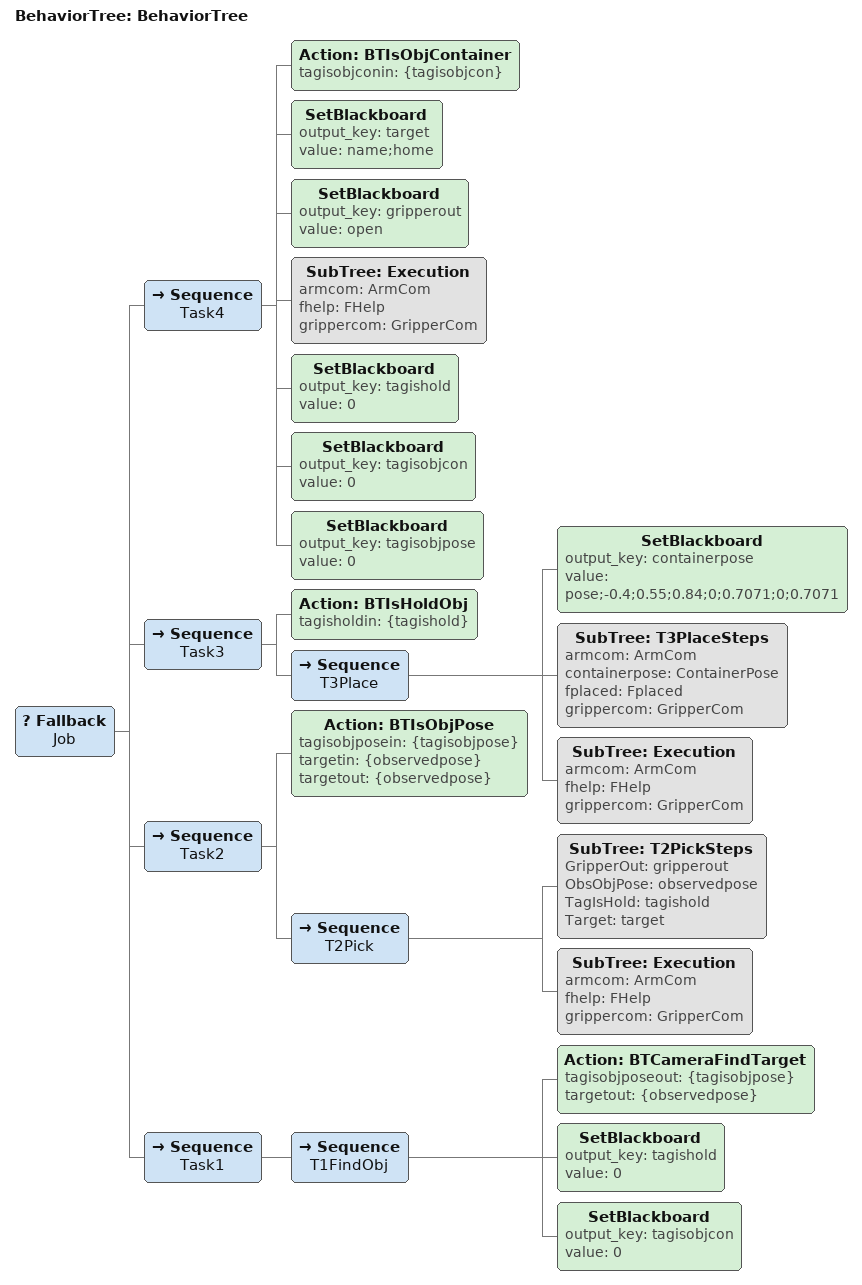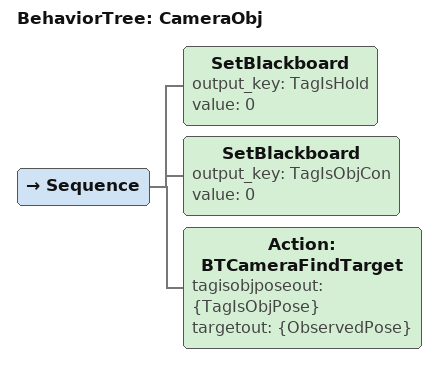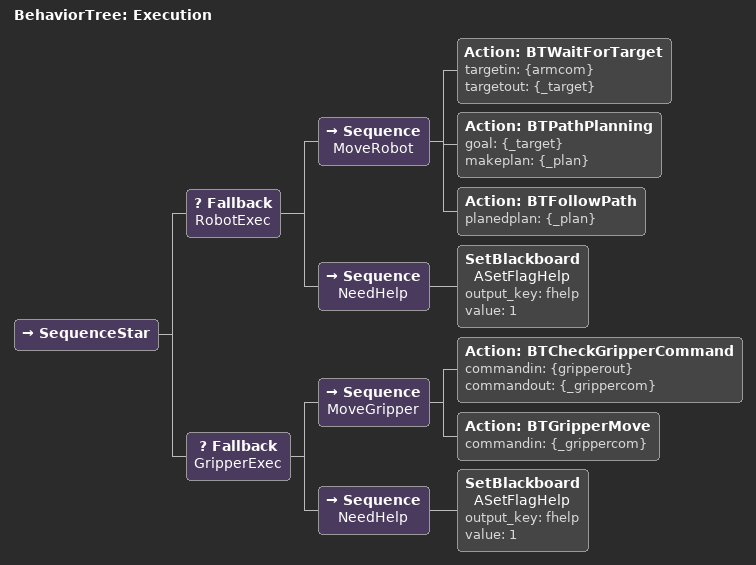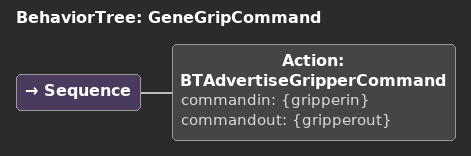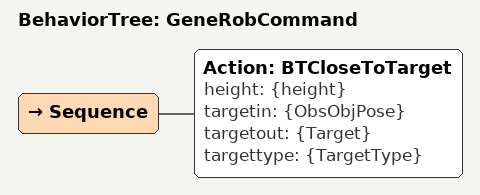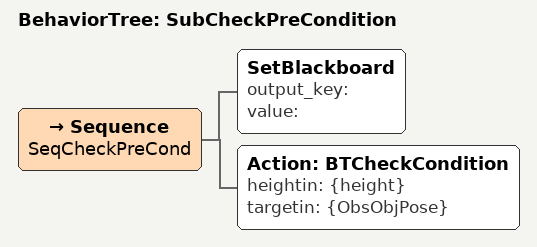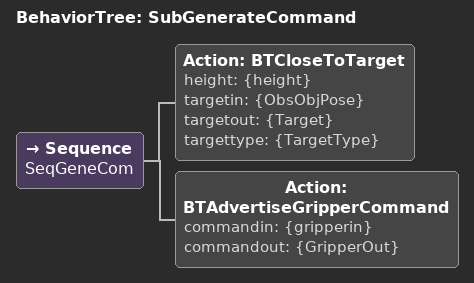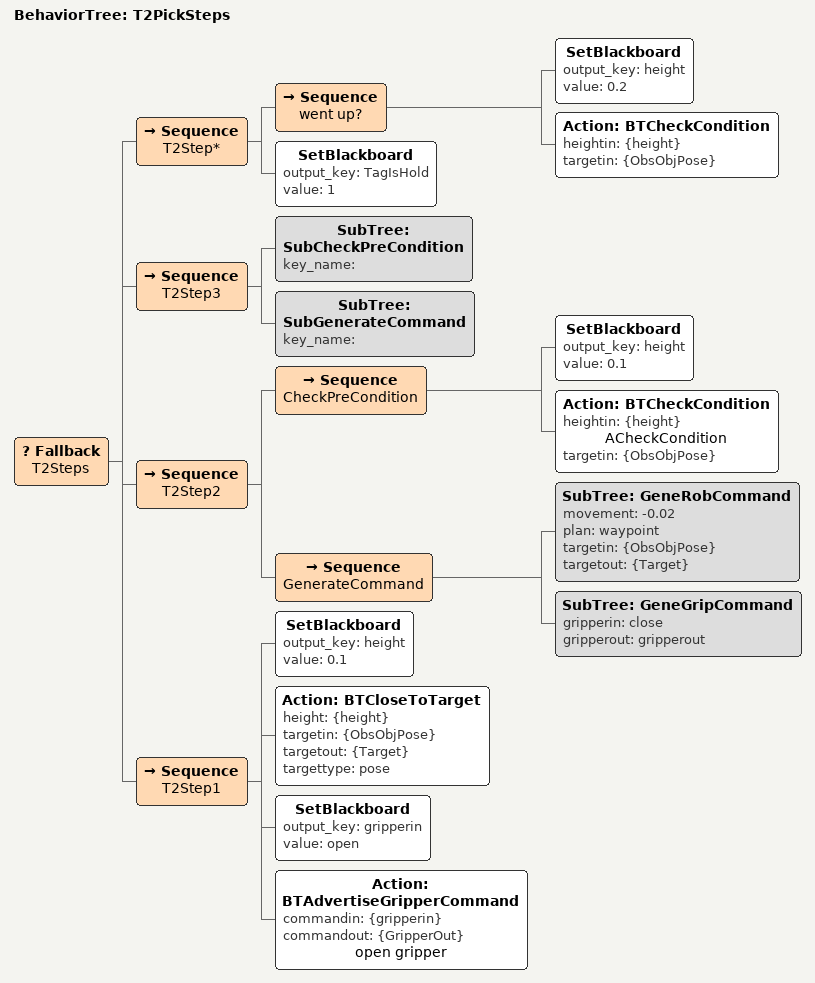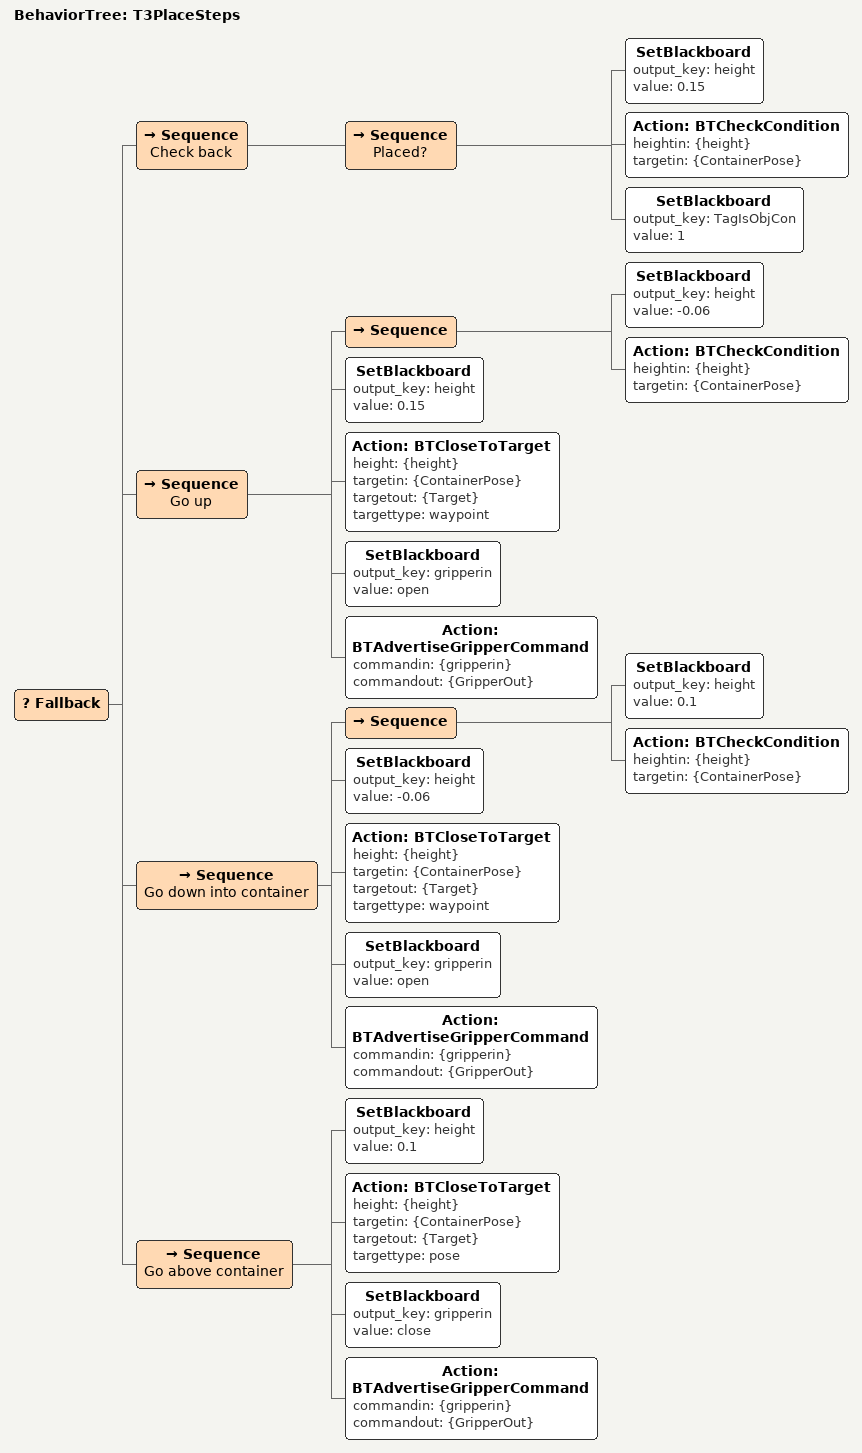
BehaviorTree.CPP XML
<?xml version="1.0"?>
<root main_tree_to_execute="BehaviorTree">
    <BehaviorTree ID="BehaviorTree">
        <Fallback name="Job">
            <Sequence name="Task4">
                <Action ID="BTIsObjContainer" tagisobjconin="{tagisobjcon}"/>
                <SetBlackboard output_key="target" value="name;home"/>
                <SetBlackboard output_key="gripperout" value="open"/>
                <SubTree ID="Execution" armcom="ArmCom" fhelp="FHelp" grippercom="GripperCom"/>
                <SetBlackboard output_key="tagishold" value="0"/>
                <SetBlackboard output_key="tagisobjcon" value="0"/>
                <SetBlackboard output_key="tagisobjpose" value="0"/>
            </Sequence>
            <Sequence name="Task3">
                <Action ID="BTIsHoldObj" tagisholdin="{tagishold}"/>
                <Sequence name="T3Place">
                    <SetBlackboard output_key="containerpose" value="pose;-0.4;0.55;0.84;0;0.7071;0;0.7071"/>
                    <SubTree ID="T3PlaceSteps" armcom="ArmCom" containerpose="ContainerPose" fplaced="Fplaced" grippercom="GripperCom"/>
                    <SubTree ID="Execution" armcom="ArmCom" fhelp="FHelp" grippercom="GripperCom"/>
                </Sequence>
            </Sequence>
            <Sequence name="Task2">
                <Action ID="BTIsObjPose" tagisobjposein="{tagisobjpose}" targetin="{observedpose}" targetout="{observedpose}"/>
                <Sequence name="T2Pick">
                    <SubTree GripperOut="gripperout" ID="T2PickSteps" ObsObjPose="observedpose" TagIsHold="tagishold" Target="target"/>
                    <SubTree ID="Execution" armcom="ArmCom" fhelp="FHelp" grippercom="GripperCom"/>
                </Sequence>
            </Sequence>
            <Sequence name="Task1">
                <Sequence name="T1FindObj">
                    <Action ID="BTCameraFindTarget" tagisobjposeout="{tagisobjpose}" targetout="{observedpose}"/>
                    <SetBlackboard output_key="tagishold" value="0"/>
                    <SetBlackboard output_key="tagisobjcon" value="0"/>
                </Sequence>
            </Sequence>
        </Fallback>
    </BehaviorTree>
    <BehaviorTree ID="CameraObj">
        <Sequence>
            <SetBlackboard output_key="TagIsHold" value="0"/>
            <SetBlackboard output_key="TagIsObjCon" value="0"/>
            <Action ID="BTCameraFindTarget" tagisobjposeout="{TagIsObjPose}" targetout="{ObservedPose}"/>
        </Sequence>
    </BehaviorTree>
    <BehaviorTree ID="Execution">
        <SequenceStar>
            <Fallback name="RobotExec">
                <Sequence name="MoveRobot">
                    <Action ID="BTWaitForTarget" targetin="{armcom}" targetout="{_target}"/>
                    <Action ID="BTPathPlanning" goal="{_target}" makeplan="{_plan}"/>
                    <Action ID="BTFollowPath" planedplan="{_plan}"/>
                </Sequence>
                <Sequence name="NeedHelp">
                    <SetBlackboard name="ASetFlagHelp" output_key="fhelp" value="1"/>
                </Sequence>
            </Fallback>
            <Fallback name="GripperExec">
                <Sequence name="MoveGripper">
                    <Action ID="BTCheckGripperCommand" commandin="{gripperout}" commandout="{_grippercom}"/>
                    <Action ID="BTGripperMove" commandin="{_grippercom}"/>
                </Sequence>
                <Sequence name="NeedHelp">
                    <SetBlackboard name="ASetFlagHelp" output_key="fhelp" value="1"/>
                </Sequence>
            </Fallback>
        </SequenceStar>
    </BehaviorTree>
    <BehaviorTree ID="GeneGripCommand">
        <Sequence>
            <Action ID="BTAdvertiseGripperCommand" commandin="{gripperin}" commandout="{gripperout}"/>
        </Sequence>
    </BehaviorTree>
    <BehaviorTree ID="GeneRobCommand">
        <Sequence>
            <Action ID="BTCloseToTarget" height="{height}" targetin="{ObsObjPose}" targetout="{Target}" targettype="{TargetType}"/>
        </Sequence>
    </BehaviorTree>
    <BehaviorTree ID="SubCheckPreCondition">
        <Sequence name="SeqCheckPreCond">
            <SetBlackboard output_key="" value=""/>
            <Action ID="BTCheckCondition" heightin="{height}" targetin="{ObsObjPose}"/>
        </Sequence>
    </BehaviorTree>
    <BehaviorTree ID="SubGenerateCommand">
        <Sequence name="SeqGeneCom">
            <Action ID="BTCloseToTarget" height="{height}" targetin="{ObsObjPose}" targetout="{Target}" targettype="{TargetType}"/>
            <Action ID="BTAdvertiseGripperCommand" commandin="{gripperin}" commandout="{GripperOut}"/>
        </Sequence>
    </BehaviorTree>
    <BehaviorTree ID="T2PickSteps">
        <Fallback name="T2Steps">
            <Sequence name="T2Step*">
                <Sequence name="went up?">
                    <SetBlackboard output_key="height" value="0.2"/>
                    <Action ID="BTCheckCondition" heightin="{height}" targetin="{ObsObjPose}"/>
                </Sequence>
                <SetBlackboard output_key="TagIsHold" value="1"/>
            </Sequence>
            <Sequence name="T2Step3">
                <SubTree ID="SubCheckPreCondition" key_name=""/>
                <SubTree ID="SubGenerateCommand" key_name=""/>
            </Sequence>
            <Sequence name="T2Step2">
                <Sequence name="CheckPreCondition">
                    <SetBlackboard output_key="height" value="0.1"/>
                    <Action ID="BTCheckCondition" heightin="{height}" name="ACheckCondition" targetin="{ObsObjPose}"/>
                </Sequence>
                <Sequence name="GenerateCommand">
                    <SubTree ID="GeneRobCommand" movement="-0.02" plan="waypoint" targetin="{ObsObjPose}" targetout="{Target}"/>
                    <SubTree ID="GeneGripCommand" gripperin="close" gripperout="gripperout"/>
                </Sequence>
            </Sequence>
            <Sequence name="T2Step1">
                <SetBlackboard output_key="height" value="0.1"/>
                <Action ID="BTCloseToTarget" height="{height}" targetin="{ObsObjPose}" targetout="{Target}" targettype="pose"/>
                <SetBlackboard output_key="gripperin" value="open"/>
                <Action ID="BTAdvertiseGripperCommand" commandin="{gripperin}" commandout="{GripperOut}" name="open gripper"/>
            </Sequence>
        </Fallback>
    </BehaviorTree>
    <BehaviorTree ID="T3PlaceSteps">
        <Fallback>
            <Sequence name="Check back">
                <Sequence name="Placed?">
                    <SetBlackboard output_key="height" value="0.15"/>
                    <Action ID="BTCheckCondition" heightin="{height}" targetin="{ContainerPose}"/>
                    <SetBlackboard output_key="TagIsObjCon" value="1"/>
                </Sequence>
            </Sequence>
            <Sequence name="Go up">
                <Sequence>
                    <SetBlackboard output_key="height" value="-0.06"/>
                    <Action ID="BTCheckCondition" heightin="{height}" targetin="{ContainerPose}"/>
                </Sequence>
                <SetBlackboard output_key="height" value="0.15"/>
                <Action ID="BTCloseToTarget" height="{height}" targetin="{ContainerPose}" targetout="{Target}" targettype="waypoint"/>
                <SetBlackboard output_key="gripperin" value="open"/>
                <Action ID="BTAdvertiseGripperCommand" commandin="{gripperin}" commandout="{GripperOut}"/>
            </Sequence>
            <Sequence name="Go down into container">
                <Sequence>
                    <SetBlackboard output_key="height" value="0.1"/>
                    <Action ID="BTCheckCondition" heightin="{height}" targetin="{ContainerPose}"/>
                </Sequence>
                <SetBlackboard output_key="height" value="-0.06"/>
                <Action ID="BTCloseToTarget" height="{height}" targetin="{ContainerPose}" targetout="{Target}" targettype="waypoint"/>
                <SetBlackboard output_key="gripperin" value="open"/>
                <Action ID="BTAdvertiseGripperCommand" commandin="{gripperin}" commandout="{GripperOut}"/>
            </Sequence>
            <Sequence name="Go above container">
                <SetBlackboard output_key="height" value="0.1"/>
                <Action ID="BTCloseToTarget" height="{height}" targetin="{ContainerPose}" targetout="{Target}" targettype="pose"/>
                <SetBlackboard output_key="gripperin" value="close"/>
                <Action ID="BTAdvertiseGripperCommand" commandin="{gripperin}" commandout="{GripperOut}"/>
            </Sequence>
        </Fallback>
    </BehaviorTree>
</root>
